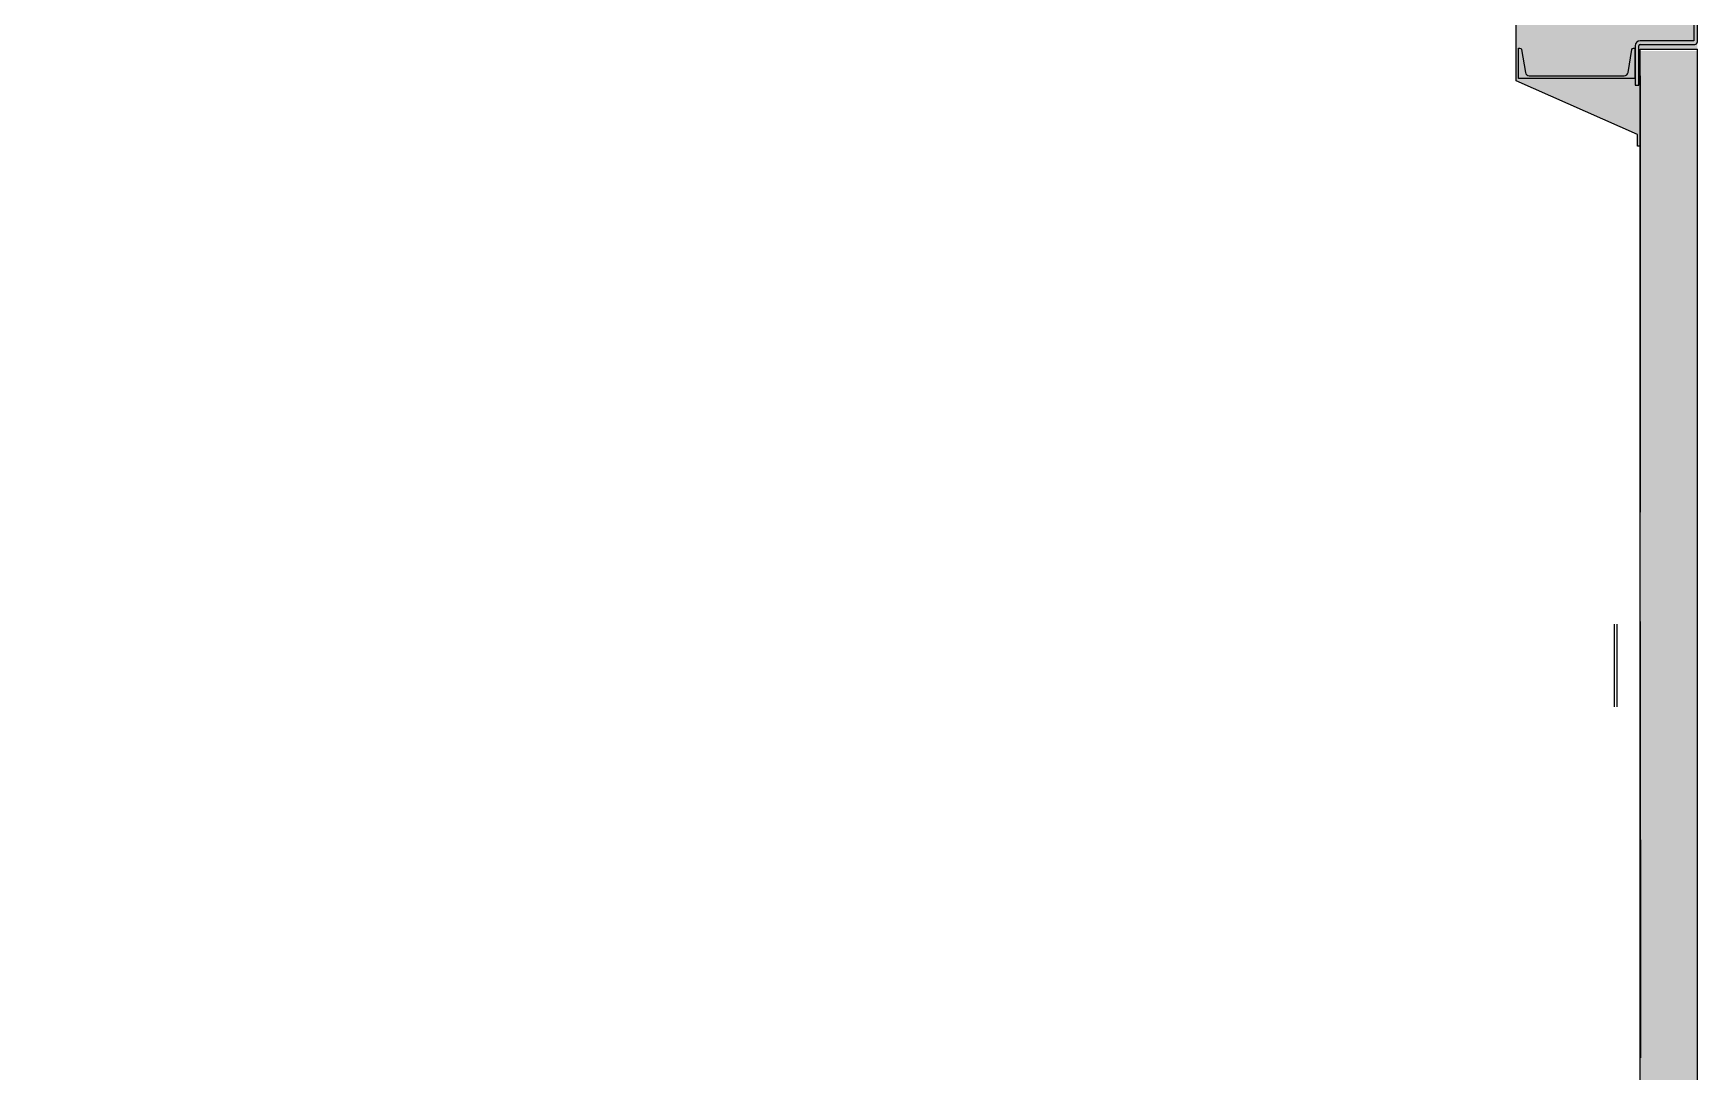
# Model space of a CAD drawing. Header units: inches. Extents: x 2743 to 10591, y -1604 to 5792.
# Drawn here: x 9651.8 to 9794.9, y 591.1 to 680.3 of the extents above; entities that cross this region are included whole.
import ezdxf

# ---------------------------------------------------------------- set-up
doc = ezdxf.new("R2010")
doc.units = ezdxf.units.IN
doc.header["$LTSCALE"] = 0.1875
doc.header["$MEASUREMENT"] = 0
doc.linetypes.add('dash2', pattern=[500, 400, -100])
for name, color, linetype in [('A-N-MUR-EXT', 5, 'Continuous'), ('A-N-MUR-INT', 3, 'Continuous'), ('A-N-STRUCTURE', 4, 'Continuous'), ('fill253', 253, 'Continuous'), ('S-N-ACIER', 4, 'Continuous')]:
    doc.layers.add(name, color=color, linetype=linetype)

msp = doc.modelspace()

# ---------------------------------------------------------------- hatches: boundary and pattern name
at = {"layer": 'fill253'}
h = msp.add_hatch(color=7, dxfattribs=at)
h.dxf.hatch_style = 1
h.paths.add_polyline_path([(9794.88805, 431.979), (9789.9668, 431.979), (9789.98075, 94.34303), (9794.902, 94.34303)])
h.paths.add_polyline_path([(9794.88806, 678.7916), (9789.96681, 678.7916), (9789.96681, 572.89173), (9794.88806, 572.89173)])
h.paths.add_polyline_path([(9794.88806, 925.604), (9789.96681, 925.604), (9789.9668, 819.70432), (9794.88805, 819.70432)])
h.paths.add_polyline_path([(8905.8684, -1259.02652), (8903.3892, -1263.9483), (9794.902, -1263.94777), (9794.902, -1071.958), (9789.98075, -1071.958), (9789.98075, -1259.02652)])
h.paths.add_polyline_path([(8477.94275, -1356.98336), (8485.93642, -1355.67867), (8470.93724, -1263.95647), (8470.1595, -1259.19385), (8461.95284, -1259.19385), (8462.69638, -1263.82639)])
h.paths.add_polyline_path([(8896.37175, -1264.1151), (8896.751, -1266.30955), (8903.53292, -1265.20887), (8903.3892, -1263.9483), (8905.8684, -1259.02652), (8895.56167, -1259.02652)])
h.paths.add_polyline_path([(9794.902, 1153.66309), (9789.98075, 1153.66309), (9789.96681, 1066.51673), (9794.88806, 1066.51673)])
h.paths.add_polyline_path([(7089.79643, -1079.29062), (7083.99142, -1077.23697), (7083.99142, -1078.48244), (7084.85166, -1078.81134), (7084.85809, -1264.1151), (7353.37883, -1263.94776), (7353.37238, -1259.02651), (7089.77934, -1259.19385)])
h.paths.add_polyline_path([(7084.85809, -374.65047), (7089.77934, -375.67519), (7089.77934, 118.15991), (7084.85809, 118.15991)])
h.paths.add_polyline_path([(9789.98075, -339.79281), (9794.902, -339.79281), (9794.902, 52.10637), (9789.98075, 52.10637)])
h.paths.add_polyline_path([(9789.97463, -401.23504), (9794.89588, -401.23504), (9794.902, -339.79281), (9789.98075, -339.79281)])
h.paths.add_polyline_path([(9789.98074, -545.32679), (9794.90199, -545.32679), (9794.89588, -437.25741), (9789.97463, -437.25741)])
h.paths.add_polyline_path([(9789.97201, -617.37634), (9794.89326, -617.37634), (9794.90199, -581.35034), (9789.98074, -581.35034)])
h.paths.add_polyline_path([(9789.97813, -689.42343), (9794.89938, -689.42343), (9794.89969, -653.39744), (9789.97844, -653.39744)])
h.paths.add_polyline_path([(9789.97813, -761.46809), (9794.89938, -761.46809), (9794.89938, -725.44454), (9789.97813, -725.44454)])
h.paths.add_polyline_path([(8313.35452, 1440.59386), (8313.35452, 1445.51513), (7084.85166, 1445.51513), (7084.85809, 159.14408), (7089.77934, 159.14408), (7089.77291, 1440.59388)])
h.paths.add_polyline_path([(7395.62104, -1259.02652), (7395.62126, -1263.94777), (8462.75648, -1264.1151), (8461.95284, -1259.19385)])
h.paths.add_polyline_path([(8556.69559, 1440.56528), (8556.6956, 1445.48688), (8355.59043, 1445.5146), (8355.59043, 1440.59333)])
h.paths.add_polyline_path([(9149.95053, 1445.3478), (9149.95053, 1440.42655), (9789.98075, 1440.42655), (9789.9808, 1308.40012), (9794.90205, 1308.40012), (9794.902, 1445.3478)])
h.paths.add_polyline_path([(9794.89496, -941.58583), (9789.96911, -941.58584), (9789.98075, -1029.88866), (9794.902, -1029.88866)])
h.paths.add_polyline_path([(9789.96911, -905.56228), (9794.89496, -905.5623), (9794.89326, -797.49164), (9789.97201, -797.49164)])
h = msp.add_hatch(color=7, dxfattribs=at)
h.dxf.hatch_style = 1
edge = h.paths.add_edge_path()
edge.add_line((9789.96123, 670.62838), (9789.97431, 678.95892))
edge.add_line((9789.97431, 678.95892), (9794.88162, 678.95892))
edge.add_line((9794.88162, 678.95892), (9794.89672, 695.16344))
edge.add_arc((9794.66057, 695.16366), 0.23616, 359.9466027, 450.0156662)
edge.add_line((9794.6605, 695.39982), (9778.98942, 695.39984))
edge.add_line((9778.98942, 695.39984), (9778.98942, 692.33343))
edge.add_line((9778.98942, 692.33343), (9779.30438, 692.33343))
edge.add_line((9779.30438, 692.33343), (9779.3046, 676.23597))
edge.add_line((9779.3046, 676.23597), (9789.72526, 671.61263))
edge.add_line((9789.72526, 671.61263), (9789.72526, 670.62838))
edge.add_line((9789.72526, 670.62838), (9789.96123, 670.62838))

# ---------------------------------------------------------------- linework, layer by layer
msp.add_lwpolyline([(9789.50174, 679.03761), (9789.50174, 676.4392), (9779.50178, 676.4392), (9779.50178, 679.03761), (9779.6225, 679.03761, -0.366587783), (9779.76059, 678.92065), (9780.0871, 676.96341, 0.366587783), (9780.42246, 676.67935), (9788.58107, 676.67935, 0.366587783), (9788.91643, 676.96341), (9789.24293, 678.92065, -0.366587783), (9789.38102, 679.03761)], format="xyb", close=True)
at = {"layer": 'A-N-MUR-EXT', "color": 7}
for p in [(9789.96037, 678.95892), (9789.96037, 678.95892), (9794.88162, 573.05906)]:
    msp.add_line(p, (9794.88162, 678.95892), dxfattribs=at)
at = {"layer": 'A-N-MUR-INT', "color": 7}
for p, q in [((9779.3046, 676.23597), (9779.3046, 692.33343)), ((9789.96037, 573.05906), (9789.96037, 678.95892)), ((9789.72526, 671.61263), (9779.3046, 676.23597)), ((9789.72526, 670.62838), (9789.72526, 671.61263)), ((9789.96123, 670.62838), (9789.72526, 670.62838))]:
    msp.add_line(p, q, dxfattribs=at)
at = {"layer": 'A-N-STRUCTURE', "color": 7, "linetype": 'dash2', "ltscale": 0.5}
msp.add_line((9789.96152, 676.66924), (9789.97431, 575.51778), dxfattribs=at)
at = {"layer": 'S-N-ACIER', "color": 7}
for p, q in [((9794.56523, 695.08488), (9794.56407, 679.66761)), ((9794.87902, 679.58872), (9794.88019, 695.16347)), ((9794.56407, 679.66761), (9789.95764, 679.66755)), ((9789.52457, 679.23448), (9789.52457, 675.87055)), ((9789.83953, 675.87055), (9789.83953, 679.23448)), ((9789.95764, 679.35259), (9794.6428, 679.35266)), ((9789.52457, 675.87055), (9789.83953, 675.87055)), ((9787.72432, 629.55908), (9787.72432, 622.45909)), ((9787.97432, 622.45909), (9787.97432, 629.55908))]:
    msp.add_line(p, q, dxfattribs=at)
for centre, radius, start, end in [((9789.95764, 679.23448), 0.43307, 90.0008353, 179.9999923), ((9789.95764, 679.23448), 0.11811, 90.000843, 180), ((9794.6428, 679.58888), 0.23622, 270.000843, 359.9622692)]:
    msp.add_arc(centre, radius, start, end, dxfattribs=at)

doc.saveas('drawing.dxf')
